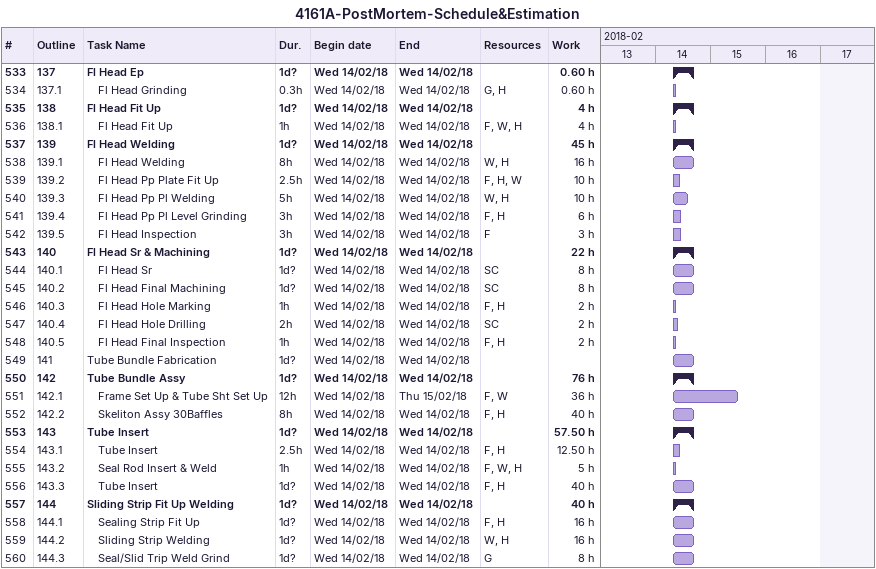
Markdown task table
4161A-PostMortem-Schedule&Estimation

| ID | WBS | Task | Duration | Start | Finish | Resources | Work (h) |
|---|---|---|---|---|---|---|---|
| 533 | 137 | **Fl Head Ep** | 1d? | 2018-02-14 | 2018-02-14 |  | 0.60 |
| 534 | 137.1 | Fl Head Grinding | 0.3h | 2018-02-14 | 2018-02-14 | G, H | 0.60 |
| 535 | 138 | **Fl Head Fit Up** | 1d? | 2018-02-14 | 2018-02-14 |  | 4 |
| 536 | 138.1 | Fl Head Fit Up | 1h | 2018-02-14 | 2018-02-14 | F, W, H | 4 |
| 537 | 139 | **Fl Head Welding** | 1d? | 2018-02-14 | 2018-02-14 |  | 45 |
| 538 | 139.1 | Fl Head Welding | 8h | 2018-02-14 | 2018-02-14 | W, H | 16 |
| 539 | 139.2 | Fl Head Pp Plate Fit Up | 2.5h | 2018-02-14 | 2018-02-14 | F, H, W | 10 |
| 540 | 139.3 | Fl Head Pp Pl Welding | 5h | 2018-02-14 | 2018-02-14 | W, H | 10 |
| 541 | 139.4 | Fl Head Pp Pl Level Grinding | 3h | 2018-02-14 | 2018-02-14 | F, H | 6 |
| 542 | 139.5 | Fl Head Inspection | 3h | 2018-02-14 | 2018-02-14 | F | 3 |
| 543 | 140 | **Fl Head Sr & Machining** | 1d? | 2018-02-14 | 2018-02-14 |  | 22 |
| 544 | 140.1 | Fl Head Sr | 1d? | 2018-02-14 | 2018-02-14 | SC | 8 |
| 545 | 140.2 | Fl Head Final Machining | 1d? | 2018-02-14 | 2018-02-14 | SC | 8 |
| 546 | 140.3 | Fl Head Hole Marking | 1h | 2018-02-14 | 2018-02-14 | F, H | 2 |
| 547 | 140.4 | Fl Head Hole Drilling | 2h | 2018-02-14 | 2018-02-14 | SC | 2 |
| 548 | 140.5 | Fl Head Final Inspection | 1h | 2018-02-14 | 2018-02-14 | F, H | 2 |
| 549 | 141 | Tube Bundle Fabrication | 1d? | 2018-02-14 | 2018-02-14 |  |  |
| 550 | 142 | **Tube Bundle Assy** | 1d? | 2018-02-14 | 2018-02-14 |  | 76 |
| 551 | 142.1 | Frame Set Up & Tube Sht Set Up | 12h | 2018-02-14 | 2018-02-15 | F, W | 36 |
| 552 | 142.2 | Skeliton Assy 30Baffles | 8h | 2018-02-14 | 2018-02-14 | F, H | 40 |
| 553 | 143 | **Tube Insert** | 1d? | 2018-02-14 | 2018-02-14 |  | 57.50 |
| 554 | 143.1 | Tube Insert | 2.5h | 2018-02-14 | 2018-02-14 | F, H | 12.50 |
| 555 | 143.2 | Seal Rod Insert & Weld | 1h | 2018-02-14 | 2018-02-14 | F, W, H | 5 |
| 556 | 143.3 | Tube Insert | 1d? | 2018-02-14 | 2018-02-14 | F, H | 40 |
| 557 | 144 | **Sliding Strip Fit Up Welding** | 1d? | 2018-02-14 | 2018-02-14 |  | 40 |
| 558 | 144.1 | Sealing Strip Fit Up | 1d? | 2018-02-14 | 2018-02-14 | F, H | 16 |
| 559 | 144.2 | Sliding Strip Welding | 1d? | 2018-02-14 | 2018-02-14 | W, H | 16 |
| 560 | 144.3 | Seal/Slid Trip Weld Grind | 1d? | 2018-02-14 | 2018-02-14 | G | 8 |
